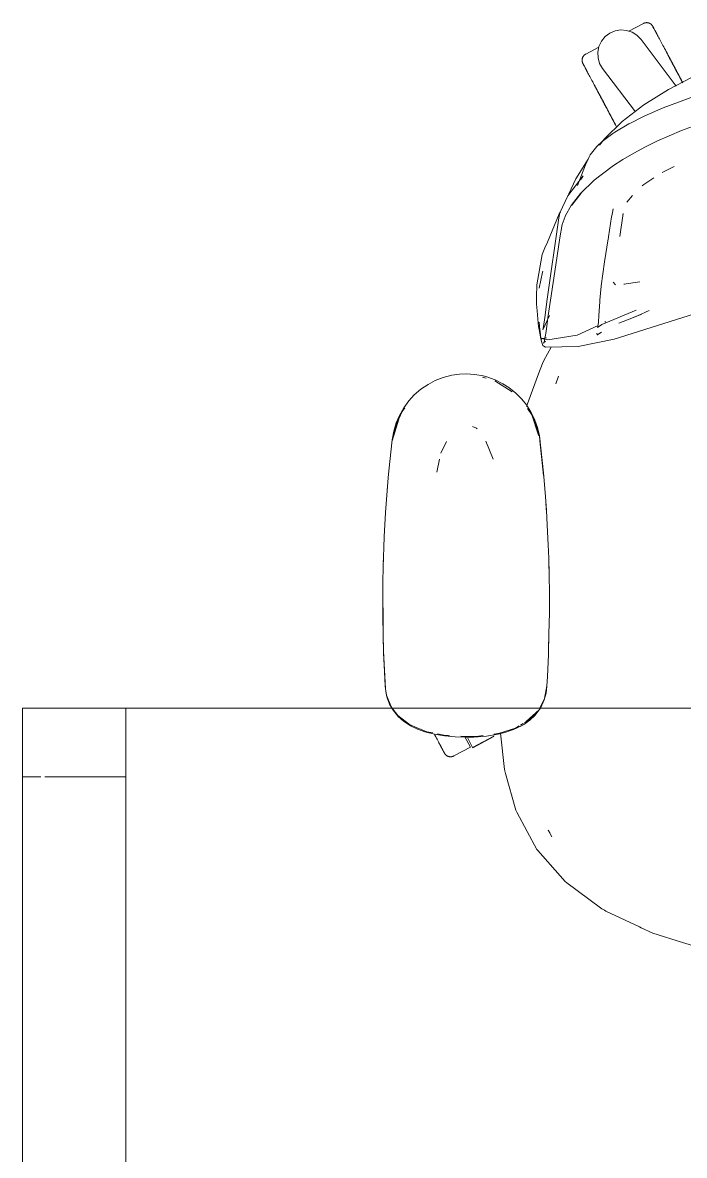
# Model space of a CAD drawing. Header units: millimetres. Extents: x 155927 to 326028, y -36033 to 97293.
# Drawn here: x 169437 to 169822, y 21325 to 21984 of the extents above; entities that cross this region are included whole.
import ezdxf

# ---------------------------------------------------------------- set-up
doc = ezdxf.new("R2010")
doc.units = ezdxf.units.MM
doc.header["$MEASUREMENT"] = 0
doc.layers.add('G-IMPT', color=8, linetype='CONTINUOUS', lineweight=9)
doc.layers.add('I-FURN', color=8, linetype='CONTINUOUS', lineweight=9)

msp = doc.modelspace()

# ---------------------------------------------------------------- linework, layer by layer
at = {"layer": 'G-IMPT'}
for p, q in [((169826.77, 21952.26), (169812.99, 21945.16)), ((169812.99, 21945.16), (169798.7, 21936.19)), ((169828.57, 21941.45), (169813.49, 21935.85)), ((169798.7, 21936.19), (169786.1, 21926.38)), ((169798.85, 21929.59), (169809.81, 21934.37)), ((169809.81, 21934.37), (169813.49, 21935.85)), ((169775.8, 21916.43), (169786.1, 21926.38)), ((169789.8, 21925.07), (169781.8, 21920.33)), ((169790.4, 21925.37), (169789.8, 21925.07)), ((169790.4, 21925.37), (169798.41, 21929.37)), ((169798.85, 21929.59), (169798.41, 21929.37)), ((169835.34, 21926.68), (169820.46, 21921.22)), ((169774.38, 21914.76), (169780.51, 21919.47)), ((169780.51, 21919.47), (169781.8, 21920.33)), ((169820.46, 21921.22), (169806.24, 21915.04)), ((169767.5, 21907), (169771.36, 21911.86)), ((169771.36, 21911.86), (169774.38, 21914.76)), ((169775.8, 21916.43), (169772.8, 21912.75)), ((169799.51, 21911.65), (169792.72, 21908.08)), ((169799.51, 21911.65), (169806.24, 21915.04)), ((169759.07, 21893.06), (169766.19, 21904.5)), ((169766.88, 21905.86), (169765.71, 21903.42)), ((169767.5, 21907), (169766.88, 21905.86)), ((169786.49, 21904.31), (169780.39, 21900.43)), ((169786.49, 21904.31), (169792.72, 21908.08)), ((169760.13, 21889.29), (169764.64, 21901.2)), ((169765.71, 21903.42), (169764.64, 21901.2)), ((169769.7, 21892.24), (169780.14, 21900.26)), ((169780.39, 21900.43), (169780.14, 21900.26)), ((169809.26, 21896.81), (169816.23, 21900.36)), ((169763.36, 21894.95), (169754.42, 21883.24)), ((169755.09, 21884.43), (169759.07, 21893.06)), ((169769.7, 21892.24), (169761.8, 21884.51)), ((169763.36, 21894.95), (169762.2, 21892.91)), ((169798.66, 21889.79), (169803.79, 21893.28)), ((169803.79, 21893.28), (169804.37, 21893.68)), ((169756.38, 21877.54), (169761.8, 21884.51)), ((169762.11, 21884.72), (169756.71, 21877.77)), ((169762.11, 21884.72), (169759.3, 21881.14)), ((169798.66, 21889.79), (169797.55, 21889.04)), ((169751.38, 21876.72), (169754.42, 21883.24)), ((169756.38, 21877.54), (169753.09, 21871.71)), ((169756.71, 21877.77), (169759.3, 21881.14)), ((169792.02, 21883.51), (169788.68, 21879.61)), ((169749.33, 21872.8), (169742.53, 21856.35)), ((169749.16, 21870.36), (169749.81, 21873.35)), ((169750.1, 21873.97), (169749.33, 21872.8)), ((169751.38, 21876.72), (169749.81, 21873.35)), ((169751.13, 21866.49), (169752.88, 21871.28)), ((169753.09, 21871.71), (169752.88, 21871.28)), ((169778.06, 21859.36), (169779.87, 21871.08)), ((169779.87, 21871.08), (169779.94, 21871.55)), ((169780.36, 21873.53), (169779.94, 21871.55)), ((169780.82, 21875.7), (169780.36, 21873.53)), ((169784.74, 21859.66), (169786.52, 21873.02)), ((169786.52, 21873.02), (169786.38, 21872.54)), ((169742.49, 21823.15), (169749.16, 21870.36)), ((169751.13, 21866.49), (169749.83, 21858.82)), ((169747.43, 21843.06), (169749.83, 21858.82)), ((169775.77, 21844.88), (169777.89, 21858.24)), ((169777.89, 21858.24), (169777.97, 21858.75)), ((169778.06, 21859.36), (169777.97, 21858.75)), ((169739.54, 21849.12), (169741.14, 21852.98)), ((169742.53, 21856.35), (169741.14, 21852.98)), ((169736.31, 21831.42), (169739.54, 21849.12)), ((169775.77, 21844.88), (169773.74, 21830.81)), ((169737.72, 21829.56), (169739.76, 21838.87)), ((169739.76, 21838.87), (169739.91, 21839.44)), ((169742.88, 21812.18), (169747.43, 21843.06)), ((169736.31, 21831.42), (169736.28, 21824.46)), ((169782.12, 21831.47), (169780.84, 21833.11)), ((169787.07, 21831.83), (169796.23, 21833.23)), ((169787.07, 21831.83), (169787.42, 21831.87)), ((169773.73, 21830.73), (169773.11, 21822.49)), ((169773.73, 21830.73), (169773.74, 21830.81)), ((169736.28, 21824.46), (169736.28, 21820.29)), ((169736.62, 21816.33), (169736.28, 21820.29)), ((169742.49, 21823.15), (169741.05, 21812.48)), ((169773.04, 21821.51), (169772.48, 21813.65)), ((169773.11, 21822.49), (169773.04, 21821.51)), ((169737.42, 21807.01), (169736.62, 21816.33)), ((169739.86, 21805.3), (169743.85, 21813.7)), ((169740.83, 21811.19), (169741.05, 21812.48)), ((169741.77, 21804.33), (169742.88, 21812.18)), ((169772.48, 21813.65), (169772.18, 21809.77)), ((169774.26, 21808.34), (169794.24, 21816.77)), ((169831.66, 21815.78), (169781.41, 21799.79)), ((169792.6, 21812.47), (169784.13, 21809.22)), ((169792.39, 21812.47), (169797.51, 21814.5)), ((169797.5, 21814.49), (169792.39, 21812.47)), ((169792.6, 21812.47), (169797.5, 21814.49)), ((169794.98, 21813.5), (169801.69, 21816.54)), ((169737.42, 21807.01), (169737.47, 21806.54)), ((169737.47, 21806.54), (169738.28, 21802.29)), ((169737.94, 21807.18), (169737.73, 21809.77)), ((169738.46, 21802.49), (169737.94, 21807.18)), ((169739.86, 21805.3), (169740, 21806.16)), ((169740.83, 21811.19), (169740, 21806.16)), ((169759.76, 21802.23), (169772.11, 21807.84)), ((169771.59, 21806.58), (169774.26, 21808.34)), ((169771.88, 21807.3), (169771.59, 21806.58)), ((169772.18, 21809.69), (169771.88, 21807.31)), ((169771.88, 21807.3), (169771.88, 21807.31)), ((169772.18, 21809.69), (169772.18, 21809.77)), ((169775.98, 21809.79), (169776.25, 21810.22)), ((169738.28, 21802.29), (169738.72, 21799.96)), ((169738.54, 21801.87), (169738.46, 21802.49)), ((169738.54, 21801.87), (169739.07, 21798.6)), ((169742, 21800.69), (169738.72, 21799.96)), ((169739.62, 21796.73), (169739.07, 21798.6)), ((169742, 21800.69), (169739.13, 21800.2)), ((169739.13, 21800.2), (169742.71, 21799.51)), ((169740.83, 21798.68), (169740.27, 21797.58)), ((169740.66, 21798.06), (169741.77, 21804.33)), ((169740.83, 21798.68), (169740.66, 21798.06)), ((169740.66, 21798.09), (169741.2, 21798.41)), ((169741.7, 21798.49), (169741.2, 21798.41)), ((169759.76, 21802.23), (169742.71, 21799.51)), ((169760.46, 21795.6), (169781.41, 21799.79)), ((169771.29, 21803.31), (169771.57, 21802.43)), ((169774.05, 21803.96), (169771.57, 21802.43)), ((169771.57, 21802.43), (169774.04, 21803.92)), ((169771.59, 21802.37), (169771.57, 21802.43)), ((169771.59, 21802.37), (169774.05, 21803.96)), ((169739.62, 21796.73), (169739.94, 21796.2)), ((169739.94, 21796.2), (169740.44, 21795.82)), ((169740.66, 21798.09), (169740.27, 21797.58)), ((169741.47, 21795.21), (169740.44, 21795.82)), ((169741.06, 21795.69), (169740.44, 21795.82)), ((169740.44, 21795.82), (169740.51, 21795.8)), ((169741.06, 21795.69), (169740.51, 21795.8)), ((169744.66, 21795.28), (169740.52, 21787.38)), ((169760.46, 21795.6), (169741.47, 21795.21)), ((169737.41, 21779.65), (169739.6, 21785.62)), ((169740.52, 21787.38), (169739.6, 21785.62)), ((169686.89, 21778.84), (169682.02, 21777.58)), ((169686.89, 21778.84), (169691.4, 21779.49)), ((169695.25, 21779.66), (169691.4, 21779.49)), ((169695.25, 21779.66), (169700.29, 21779.37)), ((169700.29, 21779.37), (169705.24, 21778.49)), ((169705.24, 21778.49), (169707.37, 21777.92)), ((169730.46, 21760.71), (169737.41, 21779.65)), ((169673.15, 21773.56), (169668.98, 21770.73)), ((169673.15, 21773.56), (169677.31, 21775.75)), ((169677.31, 21775.75), (169682.02, 21777.58)), ((169706.93, 21777.12), (169704.9, 21777.74)), ((169712.14, 21776.21), (169707.37, 21777.92)), ((169712.04, 21775.56), (169715.72, 21773.4)), ((169712.04, 21775.56), (169721.99, 21769.24)), ((169712.14, 21776.21), (169716.65, 21773.97)), ((169715.72, 21773.4), (169721.99, 21769.24)), ((169716.65, 21773.97), (169720.2, 21771.7)), ((169749, 21778.34), (169747.37, 21773.88)), ((169747.37, 21773.88), (169748.74, 21777.76)), ((169749, 21778.34), (169748.74, 21777.76)), ((169661.98, 21763.97), (169665.14, 21767.4)), ((169668.98, 21770.73), (169665.14, 21767.4)), ((169724.17, 21768.51), (169720.2, 21771.7)), ((169724.17, 21768.51), (169727.72, 21764.91)), ((169656.47, 21755.44), (169658.98, 21759.88)), ((169659.67, 21759.93), (169658.08, 21757.82)), ((169661.98, 21763.97), (169658.98, 21759.88)), ((169727.72, 21764.91), (169730.34, 21761.6)), ((169733.07, 21757.28), (169730.34, 21761.6)), ((169733.47, 21755.95), (169731.04, 21759.53)), ((169652.3, 21740.78), (169656.13, 21753.25)), ((169656.13, 21753.25), (169653.21, 21744.1)), ((169654.34, 21749.75), (169658.08, 21757.82)), ((169656.47, 21755.44), (169654.66, 21751.2)), ((169733.07, 21757.28), (169735.26, 21752.7)), ((169733.47, 21755.95), (169734.37, 21753.25)), ((169733.47, 21755.95), (169737.28, 21744.1)), ((169737.07, 21746.73), (169733.87, 21754.91)), ((169734.37, 21753.25), (169737.28, 21744.1)), ((169735.26, 21752.7), (169736.71, 21748.56)), ((169652.3, 21741.3), (169653.19, 21746.34)), ((169654.34, 21749.75), (169652.43, 21741.35)), ((169654.66, 21751.2), (169653.19, 21746.34)), ((169699.07, 21749.05), (169701.3, 21748.03)), ((169701.3, 21748.03), (169701.75, 21747.74)), ((169737.87, 21743.6), (169736.71, 21748.56)), ((169737.65, 21743.68), (169737.07, 21746.73)), ((169650.39, 21723.37), (169652.3, 21741.3)), ((169652.3, 21740.78), (169653.21, 21744.1)), ((169683.87, 21740.41), (169680.6, 21733.63)), ((169710.97, 21730.08), (169706.82, 21740.51)), ((169737.87, 21743.6), (169740.32, 21720.65)), ((169737.87, 21743.6), (169738.2, 21740.78)), ((169737.87, 21743.6), (169740.22, 21722.16)), ((169740.32, 21720.65), (169738.2, 21740.78)), ((169678.27, 21722.58), (169679.84, 21730.02)), ((169648.8, 21704.18), (169650.05, 21719.24)), ((169650.05, 21719.24), (169650.39, 21723.37)), ((169740.22, 21722.16), (169741.2, 21710.77)), ((169649.45, 21712.37), (169649.62, 21714.04)), ((169741.93, 21700.48), (169741.2, 21710.77)), ((169648.8, 21704.18), (169648.47, 21699.1)), ((169741.8, 21702.52), (169741.66, 21703.94)), ((169741.8, 21702.52), (169741.89, 21700.62)), ((169741.93, 21700.48), (169742.49, 21691.61)), ((169648.47, 21699.1), (169647.66, 21684.96)), ((169743.03, 21680.3), (169742.49, 21691.61)), ((169647.41, 21678.93), (169647.66, 21684.96)), ((169743.03, 21680.3), (169743.33, 21672.42)), ((169647.41, 21678.93), (169647.02, 21667.17)), ((169647.27, 21674.05), (169647.16, 21672.11)), ((169646.85, 21658.76), (169647.02, 21667.17)), ((169647.16, 21672.11), (169647.14, 21670.62)), ((169743.62, 21660.12), (169743.33, 21672.42)), ((169743.41, 21668.55), (169743.49, 21666.89)), ((169743.49, 21666.89), (169743.49, 21664.82)), ((169743.62, 21660.12), (169743.69, 21654.65)), ((169646.85, 21658.76), (169646.77, 21647.96)), ((169646.85, 21658.76), (169646.81, 21638.57)), ((169646.85, 21658.76), (169646.97, 21628.74)), ((169743.7, 21639.93), (169743.69, 21654.65)), ((169646.97, 21628.74), (169646.77, 21647.96)), ((169646.81, 21638.57), (169646.97, 21628.74)), ((169646.81, 21638.57), (169647.31, 21617.18)), ((169646.81, 21638.57), (169647.27, 21618.38)), ((169646.85, 21638.57), (169646.83, 21636.53)), ((169646.83, 21636.53), (169646.9, 21634.62)), ((169743.65, 21635.42), (169743.27, 21619.75)), ((169743.65, 21635.42), (169743.7, 21639.93)), ((169646.97, 21628.74), (169647.31, 21617.18)), ((169743.47, 21628.7), (169743.47, 21626.48)), ((169743.33, 21623.15), (169743.47, 21626.48)), ((169647.31, 21617.18), (169647.27, 21618.38)), ((169647.27, 21618.38), (169648.36, 21596.6)), ((169647.27, 21618.38), (169648.25, 21598.21)), ((169647.31, 21617.18), (169648.36, 21596.6)), ((169742.53, 21603.65), (169743.15, 21616.21)), ((169743.27, 21619.75), (169743.15, 21616.21)), ((169742.53, 21603.65), (169742.25, 21597.98)), ((169648.36, 21596.6), (169648.25, 21598.21)), ((169648.36, 21596.6), (169648.61, 21594.95)), ((169649.08, 21592.74), (169648.49, 21596.58)), ((169649.06, 21592.56), (169648.61, 21594.95)), ((169740.88, 21590.86), (169742.25, 21598.21)), ((169742.25, 21597.98), (169741.75, 21593.97)), ((169649.06, 21592.56), (169649.43, 21591.21)), ((169649.08, 21592.74), (169651.49, 21586.54)), ((169650.82, 21587.57), (169649.43, 21591.21)), ((169650.82, 21587.57), (169652.1, 21585.33)), ((169738.7, 21585.69), (169740.68, 21590.02)), ((169738.78, 21586.6), (169740.88, 21590.86)), ((169741.75, 21593.97), (169740.68, 21590.02)), ((169651.49, 21586.54), (169652.38, 21585.33)), ((169652.1, 21585.33), (169652.78, 21584.14)), ((169652.38, 21585.33), (169655.66, 21580.92)), ((169652.78, 21584.14), (169655.85, 21580.4)), ((169655.66, 21580.92), (169662.44, 21575.7)), ((169730.28, 21577.46), (169737.67, 21584.37)), ((169735.36, 21581.15), (169732.31, 21578.29)), ((169732.37, 21578.66), (169737.67, 21584.37)), ((169732.47, 21579.37), (169735.44, 21581.95)), ((169735.36, 21581.15), (169736.49, 21582.47)), ((169737.67, 21584.37), (169735.44, 21581.95)), ((169738.45, 21585.33), (169736.49, 21582.47)), ((169738.78, 21586.6), (169738.15, 21585.33)), ((169658.89, 21577.73), (169655.85, 21580.4)), ((169662.94, 21575.08), (169658.89, 21577.73)), ((169662.44, 21575.7), (169666.84, 21573.86)), ((169662.94, 21575.08), (169667.01, 21573.09)), ((169722.85, 21572.83), (169727.48, 21575.04)), ((169724.07, 21573.69), (169726.15, 21574.94)), ((169726.99, 21575.44), (169728.43, 21576.3)), ((169727.48, 21575.04), (169728.86, 21575.84)), ((169732.31, 21578.29), (169728.86, 21575.84)), ((169729.21, 21576.77), (169732.37, 21578.66)), ((169730.28, 21577.46), (169731.75, 21578.74)), ((169672.46, 21571.53), (169666.84, 21573.86)), ((169671.35, 21571.51), (169667.01, 21573.09)), ((169671.35, 21571.51), (169676.83, 21570.08)), ((169672.46, 21571.53), (169675.93, 21570.82)), ((169682.76, 21569.08), (169676.83, 21570.08)), ((169678.67, 21570.26), (169682.42, 21569.49)), ((169682.42, 21569.49), (169685.63, 21569.3)), ((169682.76, 21569.08), (169688.91, 21568.51)), ((169695.25, 21568.33), (169688.91, 21568.51)), ((169692.14, 21568.9), (169695.25, 21568.71)), ((169702.41, 21568.94), (169695.25, 21568.71)), ((169699.76, 21568.42), (169695.25, 21568.33)), ((169699.76, 21568.42), (169707.07, 21569)), ((169702.41, 21568.94), (169705.2, 21569.33)), ((169713.83, 21570.11), (169707.07, 21569)), ((169711.38, 21570.2), (169714.67, 21570.66)), ((169717.76, 21571.09), (169713.83, 21570.11)), ((169714.67, 21570.66), (169724.07, 21573.69)), ((169715.18, 21570.78), (169717.59, 21549.5)), ((169717.76, 21571.09), (169722.85, 21572.83)), ((169718.23, 21547.24), (169717.59, 21549.5)), ((169718.23, 21547.24), (169724.24, 21525.9)), ((169724.24, 21525.9), (169724.83, 21524.79)), ((169724.83, 21524.79), (169730.84, 21513.55)), ((169730.84, 21513.55), (169736.43, 21503.11)), ((169743.86, 21512.71), (169743.08, 21514.3)), ((169745.04, 21510.41), (169743.08, 21514.3)), ((169745.04, 21510.41), (169743.86, 21512.71)), ((169737.01, 21502.45), (169736.43, 21503.11)), ((169750.03, 21487.66), (169737.01, 21502.45)), ((169750.03, 21487.66), (169752.9, 21484.4)), ((169753.87, 21483.68), (169752.9, 21484.4)), ((169773.37, 21469.11), (169753.87, 21483.68)), ((169773.37, 21469.11), (169774.14, 21468.65)), ((169774.14, 21468.65), (169775.71, 21467.71)), ((169776.42, 21467.28), (169775.71, 21467.71)), ((169776.42, 21467.28), (169796.06, 21458.02)), ((169796.06, 21458.02), (169796.98, 21457.59)), ((169803.75, 21454.4), (169796.98, 21457.59)), ((169803.75, 21454.4), (169821.02, 21449.07)), ((169821.02, 21449.07), (169834.63, 21444.88))]:
    msp.add_line(p, q, dxfattribs=at)
at = {"layer": 'I-FURN'}
for p, q in [((169798.34, 21983.47), (169789.93, 21979)), ((169798.34, 21983.47), (169798.48, 21983.55)), ((169798.48, 21983.55), (169798.63, 21983.61)), ((169798.63, 21983.61), (169798.77, 21983.67)), ((169798.77, 21983.67), (169798.93, 21983.73)), ((169798.93, 21983.73), (169799.08, 21983.78)), ((169799.08, 21983.78), (169799.24, 21983.82)), ((169799.24, 21983.82), (169799.39, 21983.86)), ((169799.39, 21983.86), (169799.55, 21983.89)), ((169799.55, 21983.89), (169799.71, 21983.91)), ((169799.71, 21983.91), (169799.87, 21983.93)), ((169799.87, 21983.93), (169800.03, 21983.94)), ((169800.03, 21983.94), (169800.19, 21983.94)), ((169800.19, 21983.94), (169800.35, 21983.94)), ((169800.35, 21983.94), (169800.51, 21983.93)), ((169800.51, 21983.93), (169800.67, 21983.92)), ((169800.67, 21983.92), (169800.83, 21983.9)), ((169800.83, 21983.9), (169800.99, 21983.87)), ((169800.99, 21983.87), (169801.15, 21983.84)), ((169801.15, 21983.84), (169801.31, 21983.8)), ((169801.31, 21983.8), (169801.46, 21983.75)), ((169801.46, 21983.75), (169801.61, 21983.7)), ((169801.61, 21983.7), (169801.76, 21983.64)), ((169801.76, 21983.64), (169801.91, 21983.57)), ((169801.91, 21983.57), (169802.06, 21983.5)), ((169802.06, 21983.5), (169802.2, 21983.43)), ((169802.2, 21983.43), (169802.34, 21983.35)), ((169802.34, 21983.35), (169802.47, 21983.26)), ((169802.47, 21983.26), (169802.61, 21983.17)), ((169802.61, 21983.17), (169802.73, 21983.07)), ((169802.73, 21983.07), (169802.86, 21982.97)), ((169802.86, 21982.97), (169802.98, 21982.86)), ((169802.98, 21982.86), (169803.09, 21982.75)), ((169803.09, 21982.75), (169803.2, 21982.63)), ((169776.08, 21975.82), (169778.78, 21977.85)), ((169778.78, 21977.85), (169781.88, 21979.17)), ((169781.88, 21979.17), (169785.21, 21979.72)), ((169785.21, 21979.72), (169788.57, 21979.45)), ((169788.57, 21979.45), (169791.77, 21978.39)), ((169791.77, 21978.39), (169794.63, 21976.59)), ((169794.63, 21976.59), (169796.97, 21974.16)), ((169803.2, 21982.63), (169803.31, 21982.51)), ((169803.31, 21982.51), (169803.41, 21982.38)), ((169803.41, 21982.38), (169803.51, 21982.25)), ((169803.51, 21982.25), (169803.6, 21982.12)), ((169803.6, 21982.12), (169803.68, 21981.98)), ((169803.68, 21981.98), (169803.76, 21981.84)), ((169803.76, 21981.84), (169803.79, 21981.81)), ((169803.79, 21981.81), (169803.8, 21981.79)), ((169803.79, 21981.8), (169803.79, 21981.81)), ((169803.81, 21981.76), (169803.79, 21981.8)), ((169803.8, 21981.79), (169803.83, 21981.73)), ((169803.85, 21981.68), (169803.81, 21981.76)), ((169803.83, 21981.73), (169803.88, 21981.63)), ((169803.92, 21981.55), (169803.85, 21981.68)), ((169803.88, 21981.63), (169803.96, 21981.48)), ((169804.01, 21981.39), (169803.92, 21981.55)), ((169803.96, 21981.48), (169804.05, 21981.3)), ((169804.11, 21981.19), (169804.01, 21981.39)), ((169804.05, 21981.3), (169804.17, 21981.09)), ((169804.24, 21980.95), (169804.11, 21981.19)), ((169804.17, 21981.09), (169804.31, 21980.83)), ((169804.39, 21980.67), (169804.24, 21980.95)), ((169804.31, 21980.83), (169804.46, 21980.53)), ((169804.56, 21980.35), (169804.39, 21980.67)), ((169804.46, 21980.53), (169804.64, 21980.19)), ((169804.75, 21980), (169804.56, 21980.35)), ((169804.64, 21980.19), (169804.84, 21979.82)), ((169804.96, 21979.6), (169804.75, 21980)), ((169804.84, 21979.82), (169805.06, 21979.41)), ((169805.18, 21979.18), (169804.96, 21979.6)), ((169805.06, 21979.41), (169805.3, 21978.97)), ((169805.43, 21978.71), (169805.18, 21979.18)), ((169805.3, 21978.97), (169805.55, 21978.48)), ((169805.7, 21978.21), (169805.43, 21978.71)), ((169805.55, 21978.48), (169805.83, 21977.97)), ((169805.98, 21977.67), (169805.7, 21978.21)), ((169805.83, 21977.97), (169806.12, 21977.42)), ((169806.29, 21977.1), (169805.98, 21977.67)), ((169806.12, 21977.42), (169806.43, 21976.83)), ((169806.61, 21976.5), (169806.29, 21977.1)), ((169806.94, 21975.87), (169806.61, 21976.5)), ((169772.42, 21969.69), (169764.84, 21965.66)), ((169771.84, 21966.84), (169772.51, 21970.15)), ((169772.51, 21970.15), (169773.95, 21973.2)), ((169773.95, 21973.2), (169776.08, 21975.82)), ((169796.97, 21974.16), (169817.36, 21947.09)), ((169807.3, 21975.2), (169806.94, 21975.87)), ((169807.66, 21974.51), (169807.3, 21975.2)), ((169808.05, 21973.79), (169807.66, 21974.51)), ((169808.45, 21973.04), (169808.05, 21973.79)), ((169808.86, 21972.26), (169808.45, 21973.04)), ((169809.29, 21971.46), (169808.86, 21972.26)), ((169809.72, 21970.64), (169809.29, 21971.46)), ((169810.17, 21969.79), (169809.72, 21970.64)), ((169810.64, 21968.92), (169810.17, 21969.79)), ((169762.77, 21962.87), (169762.81, 21963.03)), ((169762.81, 21963.03), (169762.85, 21963.18)), ((169762.85, 21963.18), (169762.89, 21963.34)), ((169762.89, 21963.34), (169762.94, 21963.49)), ((169762.94, 21963.49), (169763, 21963.64)), ((169763, 21963.64), (169763.07, 21963.79)), ((169763.07, 21963.79), (169763.14, 21963.93)), ((169763.14, 21963.93), (169763.21, 21964.07)), ((169763.21, 21964.07), (169763.3, 21964.21)), ((169763.3, 21964.21), (169763.38, 21964.35)), ((169763.38, 21964.35), (169763.48, 21964.48)), ((169763.48, 21964.48), (169763.57, 21964.61)), ((169763.57, 21964.61), (169763.68, 21964.73)), ((169763.68, 21964.73), (169763.78, 21964.85)), ((169763.78, 21964.85), (169763.9, 21964.97)), ((169763.9, 21964.97), (169764.01, 21965.08)), ((169764.01, 21965.08), (169764.13, 21965.19)), ((169764.13, 21965.19), (169764.26, 21965.29)), ((169764.26, 21965.29), (169764.39, 21965.38)), ((169764.39, 21965.38), (169764.52, 21965.47)), ((169764.52, 21965.47), (169764.66, 21965.56)), ((169764.66, 21965.56), (169764.8, 21965.64)), ((169764.8, 21965.64), (169764.84, 21965.66)), ((169771.98, 21963.47), (169771.84, 21966.84)), ((169772.92, 21960.23), (169771.98, 21963.47)), ((169811.11, 21968.04), (169810.64, 21968.92)), ((169811.59, 21967.13), (169811.11, 21968.04)), ((169811.33, 21967.62), (169811.81, 21966.71)), ((169812.08, 21966.21), (169811.59, 21967.13)), ((169811.81, 21966.71), (169812.31, 21965.78)), ((169812.58, 21965.27), (169812.08, 21966.21)), ((169812.31, 21965.78), (169812.81, 21964.83)), ((169813.08, 21964.32), (169812.58, 21965.27)), ((169812.81, 21964.83), (169813.32, 21963.88)), ((169813.6, 21963.35), (169813.08, 21964.32)), ((169813.32, 21963.88), (169813.83, 21962.91)), ((169814.11, 21962.38), (169813.6, 21963.35)), ((169762.7, 21962.23), (169762.71, 21962.39)), ((169762.7, 21962.07), (169762.7, 21962.23)), ((169762.7, 21961.91), (169762.7, 21962.07)), ((169762.71, 21961.75), (169762.7, 21961.91)), ((169762.71, 21962.39), (169762.72, 21962.55)), ((169762.73, 21961.58), (169762.71, 21961.75)), ((169762.72, 21962.55), (169762.74, 21962.71)), ((169762.76, 21961.43), (169762.73, 21961.58)), ((169762.74, 21962.71), (169762.77, 21962.87)), ((169762.79, 21961.27), (169762.76, 21961.43)), ((169762.82, 21961.11), (169762.79, 21961.27)), ((169762.87, 21960.95), (169762.82, 21961.11)), ((169762.91, 21960.8), (169762.87, 21960.95)), ((169762.97, 21960.65), (169762.91, 21960.8)), ((169763.03, 21960.5), (169762.97, 21960.65)), ((169763.1, 21960.35), (169763.03, 21960.5)), ((169763.17, 21960.21), (169763.1, 21960.35)), ((169763.17, 21960.2), (169763.17, 21960.21)), ((169763.17, 21960.21), (169763.18, 21960.19)), ((169763.2, 21960.16), (169763.17, 21960.2)), ((169763.18, 21960.19), (169763.21, 21960.13)), ((169763.24, 21960.08), (169763.2, 21960.16)), ((169763.21, 21960.13), (169763.27, 21960.03)), ((169763.3, 21959.96), (169763.24, 21960.08)), ((169763.27, 21960.03), (169763.34, 21959.89)), ((169763.39, 21959.8), (169763.3, 21959.96)), ((169763.34, 21959.89), (169763.44, 21959.71)), ((169763.5, 21959.6), (169763.39, 21959.8)), ((169763.44, 21959.71), (169763.55, 21959.49)), ((169763.62, 21959.35), (169763.5, 21959.6)), ((169763.55, 21959.49), (169763.69, 21959.23)), ((169763.77, 21959.08), (169763.62, 21959.35)), ((169763.69, 21959.23), (169763.85, 21958.93)), ((169763.94, 21958.76), (169763.77, 21959.08)), ((169763.85, 21958.93), (169764.03, 21958.6)), ((169764.13, 21958.4), (169763.94, 21958.76)), ((169764.03, 21958.6), (169764.23, 21958.23)), ((169764.34, 21958.01), (169764.13, 21958.4)), ((169764.23, 21958.23), (169764.44, 21957.82)), ((169764.57, 21957.58), (169764.34, 21958.01)), ((169764.44, 21957.82), (169764.68, 21957.37)), ((169764.82, 21957.11), (169764.57, 21957.58)), ((169764.68, 21957.37), (169764.94, 21956.89)), ((169765.08, 21956.61), (169764.82, 21957.11)), ((169764.94, 21956.89), (169765.21, 21956.37)), ((169765.37, 21956.08), (169765.08, 21956.61)), ((169765.21, 21956.37), (169765.5, 21955.82)), ((169774.62, 21957.32), (169772.92, 21960.23)), ((169793.69, 21932), (169774.62, 21957.32)), ((169813.83, 21962.91), (169814.35, 21961.93)), ((169814.64, 21961.4), (169814.11, 21962.38)), ((169814.35, 21961.93), (169814.88, 21960.94)), ((169815.16, 21960.41), (169814.64, 21961.4)), ((169814.88, 21960.94), (169815.41, 21959.95)), ((169815.69, 21959.41), (169815.16, 21960.41)), ((169815.41, 21959.95), (169815.94, 21958.95)), ((169816.23, 21958.41), (169815.69, 21959.41)), ((169815.94, 21958.95), (169816.47, 21957.94)), ((169816.76, 21957.4), (169816.23, 21958.41)), ((169816.47, 21957.94), (169817.01, 21956.94)), ((169817.3, 21956.4), (169816.76, 21957.4)), ((169817.01, 21956.94), (169817.54, 21955.93)), ((169817.83, 21955.39), (169817.3, 21956.4)), ((169765.67, 21955.51), (169765.37, 21956.08)), ((169765.5, 21955.82), (169765.82, 21955.24)), ((169765.82, 21955.24), (169766.14, 21954.62)), ((169766.14, 21954.62), (169766.49, 21953.97)), ((169766.49, 21953.97), (169766.85, 21953.29)), ((169766.85, 21953.29), (169767.22, 21952.59)), ((169767.22, 21952.59), (169767.61, 21951.85)), ((169767.61, 21951.85), (169768.02, 21951.09)), ((169768.02, 21951.09), (169768.44, 21950.3)), ((169768.44, 21950.3), (169768.87, 21949.49)), ((169817.54, 21955.93), (169818.08, 21954.93)), ((169818.36, 21954.39), (169817.83, 21955.39)), ((169818.08, 21954.93), (169818.61, 21953.93)), ((169818.89, 21953.39), (169818.36, 21954.39)), ((169818.61, 21953.93), (169819.14, 21952.93)), ((169819.42, 21952.4), (169818.89, 21953.39)), ((169819.14, 21952.93), (169819.67, 21951.94)), ((169819.95, 21951.41), (169819.42, 21952.4)), ((169819.67, 21951.94), (169820.19, 21950.96)), ((169820.47, 21950.43), (169819.95, 21951.41)), ((169820.19, 21950.96), (169820.71, 21949.98)), ((169820.98, 21949.46), (169820.47, 21950.43)), ((169820.71, 21949.98), (169821.22, 21949.02)), ((169768.87, 21949.49), (169769.31, 21948.65)), ((169769.56, 21948.19), (169769.11, 21949.04)), ((169769.31, 21948.65), (169769.77, 21947.8)), ((169770.02, 21947.33), (169769.56, 21948.19)), ((169769.77, 21947.8), (169770.24, 21946.92)), ((169770.49, 21946.44), (169770.02, 21947.33)), ((169770.24, 21946.92), (169770.71, 21946.02)), ((169770.97, 21945.53), (169770.49, 21946.44)), ((169770.71, 21946.02), (169771.2, 21945.11)), ((169771.46, 21944.61), (169770.97, 21945.53)), ((169771.2, 21945.11), (169771.69, 21944.18)), ((169771.96, 21943.67), (169771.46, 21944.61)), ((169771.69, 21944.18), (169772.19, 21943.24)), ((169772.47, 21942.72), (169771.96, 21943.67)), ((169772.19, 21943.24), (169772.7, 21942.28)), ((169772.98, 21941.76), (169772.47, 21942.72)), ((169772.7, 21942.28), (169773.22, 21941.31)), ((169773.5, 21940.78), (169772.98, 21941.76)), ((169773.22, 21941.31), (169773.74, 21940.33)), ((169774.02, 21939.8), (169773.5, 21940.78)), ((169773.74, 21940.33), (169774.26, 21939.35)), ((169774.55, 21938.81), (169774.02, 21939.8)), ((169774.26, 21939.35), (169774.79, 21938.35)), ((169775.08, 21937.81), (169774.55, 21938.81)), ((169774.79, 21938.35), (169775.32, 21937.35)), ((169775.61, 21936.81), (169775.08, 21937.81)), ((169775.32, 21937.35), (169775.86, 21936.35)), ((169776.15, 21935.81), (169775.61, 21936.81)), ((169775.86, 21936.35), (169776.39, 21935.34)), ((169776.68, 21934.8), (169776.15, 21935.81)), ((169776.39, 21935.34), (169776.93, 21934.34)), ((169777.21, 21933.8), (169776.68, 21934.8)), ((169776.93, 21934.34), (169777.46, 21933.33)), ((169777.75, 21932.79), (169777.21, 21933.8)), ((169777.46, 21933.33), (169777.99, 21932.33)), ((169778.28, 21931.79), (169777.75, 21932.79)), ((169777.99, 21932.33), (169778.52, 21931.34)), ((169778.81, 21930.8), (169778.28, 21931.79)), ((169778.52, 21931.34), (169779.05, 21930.35)), ((169779.33, 21929.81), (169778.81, 21930.8)), ((169779.05, 21930.35), (169779.57, 21929.36)), ((169779.85, 21928.83), (169779.33, 21929.81)), ((169779.57, 21929.36), (169780.09, 21928.39)), ((169780.37, 21927.87), (169779.85, 21928.83)), ((169780.09, 21928.39), (169780.6, 21927.42)), ((169780.88, 21926.91), (169780.37, 21927.87)), ((169780.6, 21927.42), (169781.11, 21926.47)), ((169781.38, 21925.96), (169780.88, 21926.91)), ((169781.11, 21926.47), (169781.61, 21925.53)), ((169781.87, 21925.03), (169781.38, 21925.96)), ((169781.61, 21925.53), (169782.1, 21924.61)), ((169782.36, 21924.12), (169781.87, 21925.03)), ((169782.1, 21924.61), (169782.58, 21923.71)), ((169437.45, 20785.33), (169437.45, 21585.33)), ((169437.45, 21585.33), (169437.45, 21545.33)), ((169437.45, 21585.33), (169497.45, 21585.33)), ((169497.45, 21585.33), (169437.45, 21585.33)), ((171437.45, 21585.33), (169437.45, 21585.33)), ((169437.45, 21585.33), (169437.45, 20785.33)), ((169437.45, 20785.33), (169437.45, 21585.33)), ((169437.45, 21585.33), (171437.45, 21585.33)), ((169497.45, 21585.33), (169497.45, 21150.33)), ((169497.45, 21545.33), (169497.45, 21585.33)), ((169676.71, 21570.3), (169677.15, 21569.47)), ((169677.15, 21569.47), (169677.58, 21568.67)), ((169677.58, 21568.67), (169677.99, 21567.9)), ((169677.99, 21567.9), (169678.39, 21567.15)), ((169697.79, 21562.61), (169694.79, 21568.24)), ((169699.02, 21562.43), (169696.2, 21567.72)), ((169711.38, 21569), (169699.02, 21562.43)), ((169699.11, 21562.26), (169711.47, 21568.83)), ((169711.33, 21569.1), (169711.38, 21569)), ((169678.39, 21567.15), (169678.77, 21566.42)), ((169678.77, 21566.42), (169679.14, 21565.73)), ((169679.14, 21565.73), (169679.49, 21565.07)), ((169679.49, 21565.07), (169679.83, 21564.43)), ((169679.83, 21564.43), (169680.15, 21563.83)), ((169680.31, 21563.52), (169680, 21564.1)), ((169680.15, 21563.83), (169680.45, 21563.26)), ((169680.61, 21562.97), (169680.31, 21563.52)), ((169680.45, 21563.26), (169680.74, 21562.73)), ((169680.88, 21562.45), (169680.61, 21562.97)), ((169680.74, 21562.73), (169681, 21562.23)), ((169681.14, 21561.97), (169680.88, 21562.45)), ((169681, 21562.23), (169681.25, 21561.76)), ((169681.38, 21561.52), (169681.14, 21561.97)), ((169681.25, 21561.76), (169681.48, 21561.33)), ((169681.59, 21561.11), (169681.38, 21561.52)), ((169681.48, 21561.33), (169681.69, 21560.94)), ((169681.79, 21560.74), (169681.59, 21561.11)), ((169688.1, 21557.46), (169697.79, 21562.61)), ((169681.69, 21560.94), (169681.88, 21560.58)), ((169681.97, 21560.41), (169681.79, 21560.74)), ((169681.88, 21560.58), (169682.05, 21560.26)), ((169682.13, 21560.11), (169681.97, 21560.41)), ((169682.05, 21560.26), (169682.19, 21559.98)), ((169682.27, 21559.85), (169682.13, 21560.11)), ((169682.19, 21559.98), (169682.32, 21559.74)), ((169682.38, 21559.63), (169682.27, 21559.85)), ((169682.32, 21559.74), (169682.43, 21559.54)), ((169682.48, 21559.45), (169682.38, 21559.63)), ((169682.43, 21559.54), (169682.52, 21559.38)), ((169682.55, 21559.31), (169682.48, 21559.45)), ((169682.52, 21559.38), (169682.58, 21559.26)), ((169682.61, 21559.21), (169682.55, 21559.31)), ((169682.58, 21559.26), (169682.62, 21559.18)), ((169682.64, 21559.15), (169682.61, 21559.21)), ((169682.62, 21559.18), (169682.65, 21559.14)), ((169682.65, 21559.13), (169682.64, 21559.15)), ((169682.65, 21559.14), (169682.65, 21559.13)), ((169682.67, 21559.09), (169682.65, 21559.13)), ((169682.75, 21558.95), (169682.67, 21559.09)), ((169682.84, 21558.81), (169682.75, 21558.95)), ((169682.93, 21558.68), (169682.84, 21558.81)), ((169683.02, 21558.55), (169682.93, 21558.68)), ((169683.12, 21558.43), (169683.02, 21558.55)), ((169683.23, 21558.31), (169683.12, 21558.43)), ((169683.34, 21558.19), (169683.23, 21558.31)), ((169683.46, 21558.08), (169683.34, 21558.19)), ((169683.58, 21557.97), (169683.46, 21558.08)), ((169683.7, 21557.87), (169683.58, 21557.97)), ((169683.83, 21557.77), (169683.7, 21557.87)), ((169683.96, 21557.68), (169683.83, 21557.77)), ((169684.1, 21557.59), (169683.96, 21557.68)), ((169684.24, 21557.51), (169684.1, 21557.59)), ((169684.38, 21557.43), (169684.24, 21557.51)), ((169684.52, 21557.36), (169684.38, 21557.43)), ((169684.67, 21557.3), (169684.52, 21557.36)), ((169684.82, 21557.24), (169684.67, 21557.3)), ((169684.97, 21557.18), (169684.82, 21557.24)), ((169685.13, 21557.14), (169684.97, 21557.18)), ((169685.28, 21557.1), (169685.13, 21557.14)), ((169685.44, 21557.06), (169685.28, 21557.1)), ((169685.6, 21557.04), (169685.44, 21557.06)), ((169685.76, 21557.02), (169685.6, 21557.04)), ((169685.92, 21557), (169685.76, 21557.02)), ((169686.08, 21556.99), (169685.92, 21557)), ((169686.24, 21556.99), (169686.08, 21556.99)), ((169686.4, 21557), (169686.24, 21556.99)), ((169686.56, 21557.01), (169686.4, 21557)), ((169686.72, 21557.02), (169686.56, 21557.01)), ((169686.88, 21557.05), (169686.72, 21557.02)), ((169687.04, 21557.08), (169686.88, 21557.05)), ((169687.2, 21557.11), (169687.04, 21557.08)), ((169687.36, 21557.16), (169687.2, 21557.11)), ((169687.51, 21557.21), (169687.36, 21557.16)), ((169687.66, 21557.26), (169687.51, 21557.21)), ((169687.81, 21557.32), (169687.66, 21557.26)), ((169687.96, 21557.39), (169687.81, 21557.32)), ((169688.1, 21557.46), (169687.96, 21557.39)), ((169437.45, 21545.33), (169437.45, 20825.33)), ((169448.03, 21545.33), (169437.45, 21545.33)), ((169448.03, 21545.33), (169437.45, 21545.33)), ((169497.45, 21545.33), (169450.34, 21545.33)), ((169497.45, 21545.33), (169450.34, 21545.33)), ((169497.45, 20825.33), (169497.45, 21545.33))]:
    msp.add_line(p, q, dxfattribs=at)

doc.saveas('drawing.dxf')
